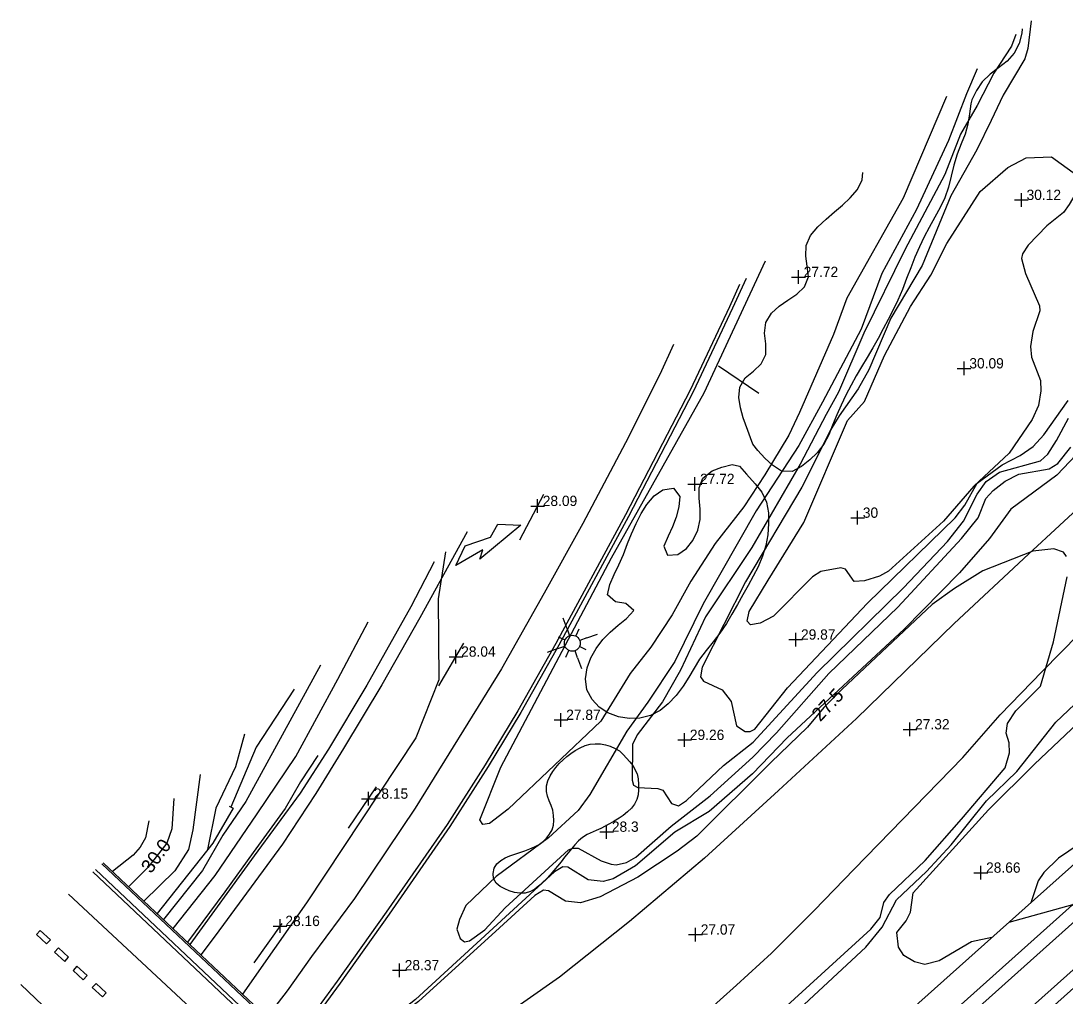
# Model space of a CAD drawing. Extents: x 471511 to 473316, y 4381952 to 4383346.
# Drawn here: x 471572.1 to 471648.2, y 4382078.2 to 4382149.3 of the extents above; entities that cross this region are included whole.
import ezdxf
from ezdxf.enums import TextEntityAlignment as Align

# ---------------------------------------------------------------- set-up
doc = ezdxf.new("R2010")
doc.units = 0
doc.header["$LTSCALE"] = 4
doc.header["$MEASUREMENT"] = 0
doc.header["$PDMODE"] = 2
doc.header["$PDSIZE"] = 0.5
doc.layers.get('0').update_dxf_attribs({"linetype": 'CONTINUOUS'})
for name, color, linetype in [('100', 31, 'CONTINUOUS'), ('101', 34, 'CONTINUOUS'), ('200', 242, 'CONTINUOUS'), ('206', 252, 'CONTINUOUS'), ('222', 7, 'CONTINUOUS'), ('230', 7, 'CONTINUOUS'), ('241', 12, 'CONTINUOUS'), ('290', 253, 'CONTINUOUS'), ('293', 7, 'CONTINUOUS'), ('314', 145, 'CONTINUOUS'), ('413', 252, 'CONTINUOUS'), ('451', 5, 'CONTINUOUS'), ('505', 60, 'CONTINUOUS'), ('7101', 7, 'CONTINUOUS'), ('7107', 41, 'CONTINUOUS'), ('7400', 2, 'CONTINUOUS')]:
    doc.layers.add(name, color=color, linetype=linetype)

# ---------------------------------------------------------------- blocks, each defined once
blk = doc.blocks.new('FAROLA')
at = {"color": 7}
for p, q in [((0.43, 1.04), (0.75, 1.8)), ((-0.43, 1.04), (-0.22, 0.54)), ((0.43, 1.04), (0.22, 0.54)), ((-1.04, 0.43), (-1.8, 0.75)), ((-1.04, 0.43), (-0.54, 0.22)), ((1.04, 0.43), (0.54, 0.22)), ((-1.04, -0.43), (-0.54, -0.22)), ((-0.43, -1.04), (-0.22, -0.54)), ((0.43, -1.04), (0.22, -0.54)), ((1.04, -0.43), (0.54, -0.22)), ((1.04, -0.43), (1.8, -0.75)), ((-0.43, -1.04), (-0.75, -1.8))]:
    blk.add_line(p, q, dxfattribs=at)
blk.add_circle((0, 0), 0.58, dxfattribs=at)
blk = doc.blocks.new('COTA')
at = {"color": 7}
blk.add_point((0, 0), dxfattribs=at)

msp = doc.modelspace()

# ---------------------------------------------------------------- linework, layer by layer
at = {"layer": '100'}
for points, elevation in [([(471645.67, 4382149.322), (471645.427, 4382147.312), (471645.196, 4382146.556), (471643.617, 4382143.911), (471642.755, 4382142.063), (471641.709, 4382139.935), (471639.818, 4382136.582), (471637.727, 4382131.497), (471635.436, 4382127.667), (471633.841, 4382123.917), (471633.065, 4382122.534), (471631.685, 4382120.562), (471631.068, 4382119.554), (471628.971, 4382115.358), (471624.858, 4382108.472), (471621.702, 4382102.254), (471621.584, 4382101.554), (471621.8, 4382101.244), (471623.157, 4382100.599), (471623.824, 4382099.743), (471624.215, 4382097.968), (471624.842, 4382097.558), (471625.199, 4382097.563), (471625.539, 4382097.748), (471627.929, 4382100.744), (471633.752, 4382106.917), (471640.137, 4382113.123), (471640.835, 4382114.054), (471641.727, 4382115.661), (471643.549, 4382116.982), (471644.852, 4382117.661), (471645.801, 4382118.325), (471646.575, 4382119.182), (471648.343, 4382121.675)], 29.5), ([(471644.541, 4382148.32), (471644.24, 4382147.493), (471642.943, 4382145.526), (471641.732, 4382143.164), (471640.523, 4382141.083), (471639.386, 4382138.145), (471636.465, 4382132.66), (471633.466, 4382126.583), (471631.634, 4382122.289), (471630.722, 4382120.648), (471628.841, 4382117.036), (471625.313, 4382110.972), (471621.951, 4382105.919), (471620.116, 4382102.033), (471618.829, 4382099.723), (471616.973, 4382097.321), (471616.628, 4382096.623), (471616.619, 4382094.031), (471616.71, 4382093.667), (471617.018, 4382093.497), (471618.481, 4382093.42), (471618.845, 4382093.296), (471619.461, 4382092.331), (471619.981, 4382092.16), (471620.576, 4382092.553), (471623.263, 4382095.091), (471625.418, 4382096.789), (471630.08, 4382101.854), (471636.357, 4382108.038), (471639.561, 4382111.409), (471640.731, 4382112.884), (471641.735, 4382114.859), (471642.383, 4382115.768), (471643.36, 4382116.465), (471646.335, 4382117.277), (471646.88, 4382117.775), (471647.505, 4382118.768), (471648.37, 4382120.392)], 29), ([(471641.729, 4382145.825), (471640.951, 4382144.004), (471639.637, 4382140.605), (471637.317, 4382135.577), (471634.79, 4382130.927), (471633.294, 4382126.867), (471630.46, 4382121.557), (471628.747, 4382118.392), (471625.649, 4382113.651), (471621.778, 4382106.871), (471619.718, 4382102.663), (471617.754, 4382099.694), (471616.228, 4382097.58), (471613.535, 4382092.975), (471612.675, 4382091.806), (471610.526, 4382089.814), (471606.694, 4382087.007), (471604.502, 4382084.902), (471604.027, 4382083.877), (471603.847, 4382083.159), (471604.095, 4382082.481), (471604.396, 4382082.26), (471604.773, 4382082.32), (471605.883, 4382083.133), (471607.366, 4382084.724), (471611.964, 4382088.937), (471612.298, 4382089.082), (471612.68, 4382089.064), (471614.356, 4382088.157), (471615.067, 4382087.909), (471615.433, 4382087.854), (471616.203, 4382088.019), (471616.877, 4382088.414), (471619.454, 4382090.676), (471622.285, 4382092.872), (471625.394, 4382095.697), (471627.114, 4382097.469), (471630.936, 4382101.799), (471635.949, 4382106.631), (471640.586, 4382111.63), (471641.802, 4382113.14), (471642.371, 4382114.527), (471642.883, 4382115.112), (471643.761, 4382115.797), (471644.773, 4382116.316), (471646.965, 4382116.694), (471647.6, 4382117.085), (471648.544, 4382118.282)], 28.5), ([(471639.484, 4382143.814), (471636.347, 4382136.405), (471632.232, 4382129.121), (471631.267, 4382126.478), (471628.803, 4382120.792), (471628.027, 4382119.143), (471626.259, 4382116.257), (471624.734, 4382113.927), (471622.654, 4382111.26), (471620.873, 4382108.511), (471619.517, 4382106.056), (471617.973, 4382103.703), (471616.46, 4382101.791), (471614.323, 4382098.325), (471607.581, 4382091.912), (471606.21, 4382090.863), (471605.738, 4382090.797), (471605.511, 4382091.132), (471607.036, 4382094.965), (471615.11, 4382110.215), (471621.843, 4382122.245), (471626.309, 4382131.84)], 28), ([(471648.43, 4382135.953), (471648.012, 4382135.378), (471646.809, 4382134.395), (471645.436, 4382132.989), (471645.029, 4382132.358), (471644.95, 4382132.005), (471645.252, 4382130.925), (471646.279, 4382128.577), (471646.28, 4382128.208), (471645.793, 4382126.69), (471645.619, 4382125.603), (471645.696, 4382124.827), (471646.332, 4382123.136), (471646.37, 4382122.378), (471646.196, 4382121.308), (471645.735, 4382120.28), (471644.055, 4382117.834), (471641.483, 4382115.437), (471639.279, 4382112.889), (471635.261, 4382109.253), (471634.609, 4382108.87), (471633.514, 4382108.535), (471632.763, 4382108.489), (471632.132, 4382109.393), (471631.796, 4382109.496), (471630.336, 4382109.228), (471629.734, 4382108.833), (471626.89, 4382105.975), (471625.925, 4382105.452), (471625.221, 4382105.329), (471624.975, 4382105.6), (471625.126, 4382106.307), (471626.499, 4382108.599), (471629.111, 4382112.799), (471632.284, 4382120.223), (471633.517, 4382121.608), (471634.974, 4382124.95), (471636.88, 4382128.514), (471638.348, 4382130.797), (471639.525, 4382133.118), (471641.937, 4382136.908), (471643.969, 4382138.647), (471645.286, 4382139.338)], 30), ([(471652.193, 4382121.152), (471647.525, 4382116.245), (471644.172, 4382113.771), (471642.632, 4382111.617), (471640.453, 4382109.13), (471636.417, 4382105.02), (471627.883, 4382097.118), (471625.366, 4382094.496), (471622.206, 4382091.74), (471619.703, 4382090.235), (471616.847, 4382087.783), (471615.219, 4382086.843), (471614.506, 4382086.654), (471613.401, 4382086.756), (471611.915, 4382087.693), (471611.551, 4382087.716), (471610.953, 4382087.344), (471600.824, 4382078.059), (471598.146, 4382075.937), (471595.355, 4382074.195), (471593.876, 4382073.12)], 28), ([(471603.01, 4382110.665), (471602.488, 4382107.224), (471602.528, 4382101.324), (471600.863, 4382097.106), (471592.906, 4382085.091), (471588.24, 4382078.434)], 28), ([(471593.923, 4382102.406), (471588.466, 4382092.46), (471586.813, 4382090.015), (471585.315, 4382087.444), (471582.479, 4382083.867)], 28), ([(471627.068, 4382075.769), (471633.631, 4382081.87), (471634.806, 4382083.306), (471635.863, 4382085.303), (471638.05, 4382087.38), (471639.83, 4382089.308), (471642.405, 4382092.513), (471644.627, 4382094.665), (471647.465, 4382098.252), (471650.2, 4382100.853)], 28), ([(471592, 4382100.659), (471589.24, 4382096.417), (471587.388, 4382092.065)], 28.5), ([(471642.808, 4382082.559), (471641.318, 4382082.241), (471638.964, 4382080.87), (471637.91, 4382080.595), (471637.159, 4382080.794), (471636.398, 4382081.244), (471635.996, 4382081.87), (471635.882, 4382082.928), (471636.552, 4382083.767), (471636.875, 4382084.403), (471637.079, 4382085.82), (471642.555, 4382091.869), (471645.898, 4382095.178), (471649.496, 4382098.594)], 28.5), ([(471588.381, 4382097.369), (471587.727, 4382094.985), (471586.295, 4382091.988), (471585.691, 4382088.973)], 29), ([(471585.161, 4382094.443), (471584.63, 4382090.4), (471584.292, 4382088.964), (471583.314, 4382087.429), (471581.048, 4382085.216)], 29.5), ([(471581.427, 4382091.049), (471581.162, 4382089.811), (471580.787, 4382089.154), (471580.285, 4382088.568), (471578.767, 4382087.368)], 30.5), ([(471665.463, 4382090.731), (471655.611, 4382083.581), (471651.795, 4382081.558), (471648.679, 4382084.932), (471644.028, 4382083.646)], 25.5), ([(471649.156, 4382089.369), (471647.646, 4382088.332), (471646.591, 4382087.294), (471646.164, 4382086.698), (471645.637, 4382085.081)], 28.5)]:
    msp.add_lwpolyline(points, dxfattribs=dict(at, elevation=elevation))
at = {"layer": '101'}
for points, elevation in [([(471645.286, 4382139.338), (471647.142, 4382139.425), (471648.994, 4382138.075), (471649.26, 4382137.37), (471648.43, 4382135.953)], 30), ([(471648.222, 4382110.301), (471648.02, 4382110.617), (471647.31, 4382110.876), (471645.774, 4382110.707), (471642.138, 4382109.262), (471640.069, 4382107.994), (471638.443, 4382106.816), (471631.911, 4382100.661), (471630.564, 4382099.311), (471629.38, 4382097.893), (471626.699, 4382095.314), (471621.306, 4382089.953), (471619.877, 4382088.843), (471617.021, 4382086.966), (471614.287, 4382085.517), (471612.836, 4382085.099), (471611.751, 4382085.212), (471610.525, 4382085.965), (471610.16, 4382086.002), (471609.529, 4382085.623), (471606.956, 4382083.276), (471601.047, 4382077.902), (471595.589, 4382073.878), (471594.287, 4382072.732)], 27.5), ([(471622.878, 4382073.017), (471633.992, 4382083.167), (471634.675, 4382084.03), (471634.938, 4382085.104), (471635.355, 4382085.699), (471637.935, 4382088.177), (471640.581, 4382091.19), (471643.759, 4382094.927), (471644.092, 4382096.019), (471644.062, 4382096.743), (471643.838, 4382097.435), (471643.938, 4382098.162), (471644.541, 4382099.078), (471646.352, 4382100.875), (471647.289, 4382104.092), (471648.287, 4382108.82)], 27.5), ([(471583.233, 4382092.69), (471583.085, 4382090.49), (471582.726, 4382089.431), (471581.333, 4382087.654), (471579.937, 4382086.264)], 30)]:
    msp.add_lwpolyline(points, dxfattribs=dict(at, elevation=elevation))
at = {"layer": '200'}
for points in [[(471624.432, 4382130.134, 28.154), (471623.691, 4382128.494, 28.171), (471620.821, 4382122.422, 28.053), (471616.113, 4382113.354, 28.275), (471611.057, 4382103.983, 28.231), (471608.283, 4382099.07, 28.334), (471605.908, 4382095.144, 28.349), (471603.136, 4382090.797, 28.319), (471598.708, 4382084.4, 28.275), (471595.139, 4382079.382, 28.319), (471591.906, 4382074.977, 28.205)], [(471602.186, 4382109.915, 27.985), (471600.491, 4382106.648, 27.89), (471597.298, 4382100.949, 27.935), (471594.498, 4382096.27, 27.89), (471592.426, 4382093.076, 27.876), (471589.096, 4382088.507, 27.846), (471584.399, 4382082.056, 27.724)]]:
    msp.add_polyline3d(points, dxfattribs=at)
at = {"layer": '206'}
for points in [[(471622.895, 4382124.198, 32.666), (471625.836, 4382122.205, 32.347)], [(471649.97, 4382114.655, 27.704), (471645.467, 4382110.49, 27.675), (471640.048, 4382105.435, 27.53), (471632.949, 4382098.506, 27.153), (471627.272, 4382093.276, 27.182), (471621.879, 4382088.354, 27.168), (471616.405, 4382083.731, 27.052), (471611.307, 4382079.672, 26.965), (471606.116, 4382076.025, 27.226), (471603.103, 4382074.043, 27.342), (471601.029, 4382072.545, 27.342), (471597.798, 4382069.421, 27.195)], [(471605.91, 4382061.771, 27.342), (471607.21, 4382063.2, 27.342), (471609.183, 4382065.493, 27.342), (471611.276, 4382067.553, 27.342), (471613.549, 4382069.57, 27.371), (471615.748, 4382071.533, 27.588), (471619.593, 4382075.06, 27.371), (471621.822, 4382076.965, 27.356), (471624.196, 4382079.083, 27.313), (471626.747, 4382081.433, 27.414), (471629.866, 4382084.54, 27.429), (471632.764, 4382087.552, 27.458), (471640.689, 4382095.678, 27.603), (471643.404, 4382098.786, 27.661), (471646.461, 4382101.929, 27.661), (471649.161, 4382104.673, 27.661)]]:
    msp.add_polyline3d(points, dxfattribs=at)
at = {"layer": '222'}
for points in [[(471674.42, 4382107.971, 26.248), (471661.363, 4382096.293, 25.906), (471640.56, 4382077.688, 25.297), (471614.059, 4382054.087, 24.387)], [(471675.101, 4382107.238, 26.248), (471662.029, 4382095.548, 25.906), (471641.226, 4382076.942, 25.297), (471614.789, 4382053.398, 24.389)], [(471676.898, 4382105.303, 26.295), (471662.597, 4382092.614, 25.892), (471644.623, 4382076.537, 25.254), (471627.636, 4382061.339, 24.964), (471616.652, 4382051.641, 24.305)], [(471677.579, 4382104.57, 26.296), (471663.262, 4382091.868, 25.892), (471645.29, 4382075.792, 25.254), (471628.301, 4382060.592, 24.964), (471617.383, 4382050.952, 24.309)]]:
    msp.add_polyline3d(points, dxfattribs=at)
at = {"layer": '230'}
msp.add_polyline3d([(471577.346, 4382087.34, 34.723), (471589.173, 4382076.163, 34.788), (471602.309, 4382063.877, 34.824), (471628.574, 4382039.185, 34.795), (471637.742, 4382030.589, 34.795), (471651.917, 4382018.419, 34.417)], dxfattribs=at)
at = {"layer": '241'}
msp.add_polyline3d([(471578.084, 4382088.011, 34.816), (471635.457, 4382033.908, 34.781)], dxfattribs=at)
at = {"layer": '290'}
for points in [[(471619.622, 4382125.762, 28.168), (471618.619, 4382123.563, 28.194), (471616.133, 4382118.591, 28.208), (471613.022, 4382112.717, 28.164), (471610.207, 4382107.64, 28.327), (471607.084, 4382102.136, 28.327), (471600.814, 4382091.995, 28.371), (471598.769, 4382088.96, 28.415), (471596.389, 4382085.402, 28.386), (471593.254, 4382081.173, 28.371), (471591.485, 4382078.682, 28.061), (471590.008, 4382076.767, 28.061)], [(471608.419, 4382111.528, 28.061), (471610.179, 4382114.863, 28.105)], [(471604.593, 4382112.103, 27.987), (471601.146, 4382105.835, 27.987), (471598.385, 4382100.958, 28.001), (471595.597, 4382096.326, 28.016), (471593.571, 4382093.056, 28.001), (471591.141, 4382089.372, 28.001), (471586.253, 4382082.686, 27.839), (471585.208, 4382081.293, 27.806)], [(471602.539, 4382100.889, 28.053), (471604.35, 4382103.997, 28.038)], [(471595.948, 4382090.515, 28.149), (471597.996, 4382093.537, 28.149)], [(471575.57, 4382085.726, 34.898), (471584.099, 4382077.757, 35.024), (471598.157, 4382064.571, 34.93), (471612.461, 4382051.156, 34.988), (471628.305, 4382036.293, 34.799), (471638.474, 4382026.974, 34.654), (471650.007, 4382016.685, 34.64)], [(471591.103, 4382083.576, 28.164), (471589.053, 4382080.719, 28.046)], [(471575.798, 4382075.594, 34.944), (471572.1, 4382079.131, 34.915)]]:
    msp.add_polyline3d(points, dxfattribs=at)
for points in [[(471603.775, 4382109.669, 28.12), (471604.441, 4382111.1, 28.12), (471606.299, 4382111.71, 28.09), (471606.819, 4382112.657, 28.075), (471608.512, 4382112.59, 28.075), (471605.508, 4382110.123, 28.061), (471605.741, 4382110.791, 28.061)], [(471574.257, 4382082.402, 34.959), (471573.513, 4382083.081, 34.959), (471573.231, 4382082.772, 34.959), (471573.974, 4382082.093, 34.959)], [(471575.577, 4382081.129, 34.959), (471574.834, 4382081.808, 34.959), (471574.552, 4382081.499, 34.959), (471575.295, 4382080.82, 34.959)], [(471576.922, 4382079.796, 34.959), (471576.179, 4382080.475, 34.959), (471575.896, 4382080.166, 34.959), (471576.639, 4382079.487, 34.959)], [(471578.314, 4382078.546, 34.959), (471577.571, 4382079.225, 34.959), (471577.289, 4382078.916, 34.959), (471578.032, 4382078.237, 34.959)]]:
    msp.add_polyline3d(points, close=True, dxfattribs=at)
at = {"layer": '293'}
for points in [[(471624.898, 4382130.557, 28.149), (471623.917, 4382128.389, 28.171), (471621.045, 4382122.311, 28.053), (471616.334, 4382113.237, 28.275), (471611.276, 4382103.862, 28.231), (471608.499, 4382098.944, 28.334), (471606.12, 4382095.012, 28.349), (471603.344, 4382090.658, 28.319), (471598.913, 4382084.257, 28.275), (471595.341, 4382079.235, 28.319), (471592.089, 4382074.805, 28.205)], [(471593.724, 4382095.815, 27.935), (471592.468, 4382093.896, 28.068), (471591.352, 4382091.971, 28.068), (471589.002, 4382088.743, 27.994), (471586.948, 4382085.898, 27.994), (471584.224, 4382082.221, 27.994)], [(471577.532, 4382087.509, 34.723), (471589.345, 4382076.345, 34.788), (471602.48, 4382064.059, 34.824), (471628.745, 4382039.367, 34.795), (471637.909, 4382030.775, 34.795), (471652.103, 4382018.588, 34.416)]]:
    msp.add_polyline3d(points, dxfattribs=at)
at = {"layer": '314'}
msp.add_polyline3d([(471583.176, 4382083.21, 27.566), (471586.243, 4382087.082, 27.678), (471589.294, 4382091.574, 27.751), (471592.116, 4382095.757, 27.707), (471595.169, 4382101.382, 27.678), (471597.382, 4382105.55, 27.663)], dxfattribs=at)
at = {"layer": '413'}
msp.add_polyline3d([(471577.995, 4382087.93, 34.816), (471635.375, 4382033.821, 34.781)], dxfattribs=at)
at = {"layer": '451'}
for points in [[(471672.953, 4382109.551, 27.716), (471659.822, 4382097.737, 28.038), (471645.906, 4382085.321, 28.183), (471632.015, 4382072.936, 28.096), (471615.581, 4382058.557, 29.401), (471612.353, 4382055.695, 29.405)], [(471587.268, 4382092.126, 28.831), (471587.565, 4382091.973, 28.759), (471586.065, 4382089.446, 28.904), (471582.012, 4382084.308, 28.978)]]:
    msp.add_polyline3d(points, dxfattribs=at)
at = {"layer": '505'}
msp.add_polyline3d([(471645.014, 4382148.74, 30.881), (471644.981, 4382148.434, 30.881), (471644.784, 4382147.671, 30.881), (471644.433, 4382146.969, 30.881), (471643.906, 4382146.396, 30.881), (471643.273, 4382145.9, 30.881), (471642.677, 4382145.436, 30.881), (471642.101, 4382144.895, 30.881), (471641.682, 4382144.251, 30.881), (471641.349, 4382143.576, 30.881), (471641.268, 4382143.284, 30.848), (471641.176, 4382142.552, 30.686), (471641.051, 4382141.81, 30.627), (471640.848, 4382141.083, 30.627), (471640.57, 4382140.363, 30.627), (471640.284, 4382139.611, 30.627), (471640.04, 4382138.819, 30.627), (471639.846, 4382138.009, 30.627), (471639.646, 4382137.21, 30.627), (471639.373, 4382136.43, 30.627), (471639.039, 4382135.742, 30.627), (471638.642, 4382135.027, 30.627), (471638.231, 4382134.276, 30.627), (471637.876, 4382133.584, 30.627), (471637.533, 4382132.863, 30.627), (471637.199, 4382132.114, 30.627), (471636.889, 4382131.348, 30.627), (471636.588, 4382130.559, 30.627), (471636.283, 4382129.766, 30.627), (471635.962, 4382128.991, 30.627), (471635.617, 4382128.28, 30.627), (471635.26, 4382127.582, 30.641), (471634.891, 4382126.889, 30.641), (471634.513, 4382126.196, 30.641), (471634.123, 4382125.503, 30.641), (471633.721, 4382124.816, 30.641), (471633.316, 4382124.136, 30.627), (471632.914, 4382123.461, 30.597), (471632.544, 4382122.803, 30.575), (471632.163, 4382122.058, 30.567), (471631.836, 4382121.345, 30.567), (471631.517, 4382120.619, 30.464), (471631.206, 4382119.88, 30.36), (471630.917, 4382119.185, 30.36), (471630.561, 4382118.5, 30.36), (471630.079, 4382117.865, 30.346), (471629.533, 4382117.35, 30.346), (471628.948, 4382116.878, 30.346), (471628.266, 4382116.508, 30.331), (471627.479, 4382116.521, 30.331), (471626.828, 4382116.953, 30.316), (471626.275, 4382117.479, 30.301), (471625.761, 4382118.042, 30.316), (471625.397, 4382118.503, 30.301), (471625.224, 4382118.947, 30.309), (471625.037, 4382119.485, 30.309), (471624.692, 4382120.413, 30.309), (471624.486, 4382121.144, 30.309), (471624.372, 4382121.896, 30.309), (471624.453, 4382122.645, 30.309), (471624.84, 4382123.335, 30.309), (471625.432, 4382123.813, 30.309), (471626.005, 4382124.337, 30.309), (471626.334, 4382125.025, 30.309), (471626.35, 4382125.814, 30.309), (471626.253, 4382126.573, 30.309), (471626.331, 4382127.359, 30.309), (471626.751, 4382128.04, 30.309), (471627.321, 4382128.541, 30.309), (471627.934, 4382128.979, 30.309), (471628.597, 4382129.431, 30.309), (471629.151, 4382129.962, 30.309), (471629.437, 4382130.681, 30.309), (471629.342, 4382131.451, 30.309), (471629.253, 4382132.198, 30.309), (471629.272, 4382132.953, 30.309), (471629.595, 4382133.688, 30.309), (471630.117, 4382134.319, 30.309), (471630.728, 4382134.87, 30.309), (471631.346, 4382135.404, 30.309), (471631.916, 4382135.897, 30.309), (471632.483, 4382136.436, 30.309), (471633.008, 4382137.034, 30.309), (471633.367, 4382137.742, 30.309), (471633.4, 4382138.284, 30.309)], dxfattribs=at)
for points in [[(471624.413, 4382116.899, 30.346), (471624.938, 4382116.303, 30.346), (471625.564, 4382115.602, 30.346), (471626.039, 4382115, 30.346), (471626.392, 4382114.278, 30.346), (471626.525, 4382113.504, 30.346), (471626.545, 4382112.72, 30.36), (471626.48, 4382111.891, 30.405), (471626.341, 4382111.12, 30.493), (471626.102, 4382110.337, 30.553), (471625.773, 4382109.557, 30.567), (471625.423, 4382108.878, 30.567), (471625.044, 4382108.203, 30.567), (471624.659, 4382107.515, 30.567), (471624.269, 4382106.814, 30.567), (471623.868, 4382106.108, 30.567), (471623.469, 4382105.434, 30.567), (471623.002, 4382104.735, 30.567), (471622.509, 4382104.098, 30.567), (471621.992, 4382103.471, 30.567), (471621.516, 4382102.834, 30.523), (471621.113, 4382102.177, 30.427), (471620.741, 4382101.521, 30.346), (471620.322, 4382100.861, 30.294), (471619.814, 4382100.198, 30.272), (471619.239, 4382099.594, 30.272), (471618.635, 4382099.1, 30.272), (471617.942, 4382098.724, 30.272), (471617.158, 4382098.533, 30.257), (471616.385, 4382098.519, 30.198), (471615.609, 4382098.646, 30.109), (471614.848, 4382098.921, 30.094), (471614.2, 4382099.34, 30.094), (471613.692, 4382099.899, 30.094), (471613.314, 4382100.603, 30.094), (471613.203, 4382101.413, 30.094), (471613.326, 4382102.201, 30.094), (471613.602, 4382102.931, 30.094), (471613.991, 4382103.607, 30.094), (471614.484, 4382104.26, 30.094), (471615.013, 4382104.81, 30.094), (471615.599, 4382105.315, 30.065), (471616.204, 4382105.808, 30.035), (471616.723, 4382106.378, 30.05), (471616.143, 4382106.887, 30.05), (471615.39, 4382107.007, 30.05), (471614.816, 4382107.526, 29.961), (471614.994, 4382108.28, 29.739), (471615.302, 4382108.993, 29.65), (471615.641, 4382109.714, 29.65), (471615.966, 4382110.469, 29.65), (471616.274, 4382111.249, 29.65), (471616.564, 4382111.96, 29.65), (471616.892, 4382112.715, 29.65), (471617.269, 4382113.443, 29.65), (471617.68, 4382114.108, 29.65), (471618.199, 4382114.733, 29.65), (471618.835, 4382115.172, 29.65), (471619.616, 4382115.297, 29.65), (471620.076, 4382114.681, 29.65), (471620, 4382113.928, 29.65), (471619.821, 4382113.184, 29.65), (471619.552, 4382112.468, 29.65), (471619.223, 4382111.792, 29.65), (471618.913, 4382111.077, 29.68), (471619.181, 4382110.412, 29.917), (471619.941, 4382110.461, 29.902), (471620.57, 4382110.89, 29.902), (471621.036, 4382111.478, 29.902), (471621.391, 4382112.238, 29.902), (471621.557, 4382113.018, 29.902), (471621.569, 4382113.771, 29.902), (471621.49, 4382114.563, 29.902), (471621.482, 4382115.317, 29.902), (471621.765, 4382116.022, 30.065), (471622.425, 4382116.563, 30.212), (471623.132, 4382116.83, 30.212), (471623.885, 4382117.011, 30.257)], [(471616.978, 4382094.485, 30.578), (471617.042, 4382094.116, 30.578), (471617.074, 4382093.718, 30.578), (471617.078, 4382093.321, 30.578), (471617.035, 4382092.962, 30.578), (471616.938, 4382092.612, 30.578), (471616.785, 4382092.276, 30.578), (471616.562, 4382091.977, 30.578), (471616.277, 4382091.708, 30.578), (471615.951, 4382091.458, 30.578), (471615.658, 4382091.261, 30.578), (471615.309, 4382091.041, 30.578), (471614.964, 4382090.84, 30.578), (471614.633, 4382090.667, 30.578), (471614.319, 4382090.51, 30.578), (471613.976, 4382090.35, 30.578), (471613.329, 4382090.057, 30.578), (471612.982, 4382089.846, 30.578), (471612.699, 4382089.605, 30.578), (471612.423, 4382089.304, 30.578), (471612.189, 4382089.03, 30.578), (471611.944, 4382088.726, 30.578), (471611.69, 4382088.407, 30.578), (471611.427, 4382088.079, 30.578), (471611.161, 4382087.756, 30.578), (471610.897, 4382087.443, 30.564), (471610.629, 4382087.134, 30.564), (471610.36, 4382086.84, 30.564), (471610.084, 4382086.569, 30.564), (471609.802, 4382086.322, 30.564), (471609.526, 4382086.094, 30.564), (471609.201, 4382085.915, 30.564), (471608.815, 4382085.805, 30.564), (471608.43, 4382085.789, 30.578), (471608.048, 4382085.853, 30.578), (471607.664, 4382085.974, 30.578), (471607.337, 4382086.101, 30.578), (471606.992, 4382086.273, 30.578), (471606.694, 4382086.52, 30.578), (471606.521, 4382086.873, 30.578), (471606.477, 4382087.233, 30.578), (471606.563, 4382087.609, 30.578), (471606.752, 4382087.919, 30.578), (471607.054, 4382088.178, 30.578), (471607.367, 4382088.361, 30.578), (471607.705, 4382088.509, 30.578), (471608.063, 4382088.64, 30.578), (471608.428, 4382088.763, 30.578), (471608.794, 4382088.886, 30.578), (471609.155, 4382089.013, 30.578), (471609.498, 4382089.165, 30.578), (471609.825, 4382089.342, 30.578), (471610.117, 4382089.548, 30.578), (471610.376, 4382089.799, 30.578), (471610.6, 4382090.083, 30.578), (471610.771, 4382090.396, 30.578), (471610.874, 4382090.736, 30.578), (471610.905, 4382091.095, 30.578), (471610.885, 4382091.459, 30.578), (471610.822, 4382091.828, 30.578), (471610.713, 4382092.182, 30.578), (471610.575, 4382092.522, 30.578), (471610.445, 4382092.858, 30.593), (471610.37, 4382093.201, 30.636), (471610.382, 4382093.605, 30.687), (471610.472, 4382093.968, 30.709), (471610.643, 4382094.336, 30.709), (471610.83, 4382094.644, 30.709), (471611.049, 4382094.947, 30.709), (471611.299, 4382095.24, 30.709), (471611.572, 4382095.506, 30.709), (471611.863, 4382095.752, 30.709), (471612.154, 4382095.977, 30.709), (471612.448, 4382096.181, 30.709), (471612.812, 4382096.385, 30.709), (471613.183, 4382096.54, 30.709), (471613.556, 4382096.642, 30.709), (471613.926, 4382096.679, 30.709), (471614.294, 4382096.66, 30.709), (471614.655, 4382096.597, 30.709), (471614.999, 4382096.494, 30.709), (471615.37, 4382096.341, 30.767), (471615.682, 4382096.15, 30.825), (471615.959, 4382095.9, 30.839), (471616.187, 4382095.623, 30.832), (471616.433, 4382095.36, 30.81), (471616.648, 4382095.08, 30.81)]]:
    msp.add_polyline3d(points, close=True, dxfattribs=at)

# ---------------------------------------------------------------- block references
at = {"layer": '7101'}
for p in [(471644.946, 4382136.28, 30.116), (471628.719, 4382130.667, 27.724), (471640.779, 4382124.011, 30.087), (471621.171, 4382115.59, 27.724), (471609.718, 4382113.99, 28.093), (471633.024, 4382113.132, 30), (471628.522, 4382104.258, 29.87), (471603.778, 4382103.015, 28.043), (471611.425, 4382098.411, 27.869), (471636.83, 4382097.72, 27.319), (471620.429, 4382096.95, 29.261), (471597.408, 4382092.669, 28.149), (471614.749, 4382090.262, 28.304), (471641.996, 4382087.281, 28.659), (471590.975, 4382083.396, 28.157), (471621.222, 4382082.773, 27.073), (471599.667, 4382080.175, 28.37)]:
    msp.add_blockref('COTA', p, dxfattribs=at)
at = {"layer": '7400', "rotation": 222.4999982764334}
msp.add_blockref('FAROLA', (471612.251, 4382103.996, 28.031), dxfattribs=at)

# ---------------------------------------------------------------- texts
at = {"layer": '7101'}
for s, p in [('30.12', (471645.326, 4382136.28, 30.12)), ('27.72', (471629.099, 4382130.667, 27.72)), ('30.09', (471641.159, 4382124.011, 30.09)), ('27.72', (471621.551, 4382115.59, 27.72)), ('28.09', (471610.098, 4382113.99, 28.09)), ('30', (471633.404, 4382113.132, 30)), ('29.87', (471628.902, 4382104.258, 29.87)), ('28.04', (471604.158, 4382103.015, 28.04)), ('27.87', (471611.805, 4382098.411, 27.87)), ('27.32', (471637.21, 4382097.72, 27.32)), ('29.26', (471620.809, 4382096.95, 29.26)), ('28.15', (471597.788, 4382092.669, 28.15)), ('28.3', (471615.129, 4382090.262, 28.3)), ('28.66', (471642.376, 4382087.281, 28.66)), ('28.16', (471591.355, 4382083.396, 28.16)), ('27.07', (471621.602, 4382082.773, 27.07)), ('28.37', (471600.047, 4382080.175, 28.37))]:
    msp.add_text(s, height=0.75, dxfattribs=at).set_placement(p)
at = {"layer": '7107'}
for s, rotation, p in [('27.5', 46.6, (471630.835, 4382099.523, 27.5)), ('30.0', 53.8, (471581.935, 4382088.514, 30))]:
    msp.add_text(s, height=1, rotation=rotation, dxfattribs=at).set_placement(p, align=Align.MIDDLE_CENTER)

doc.saveas('drawing.dxf')
